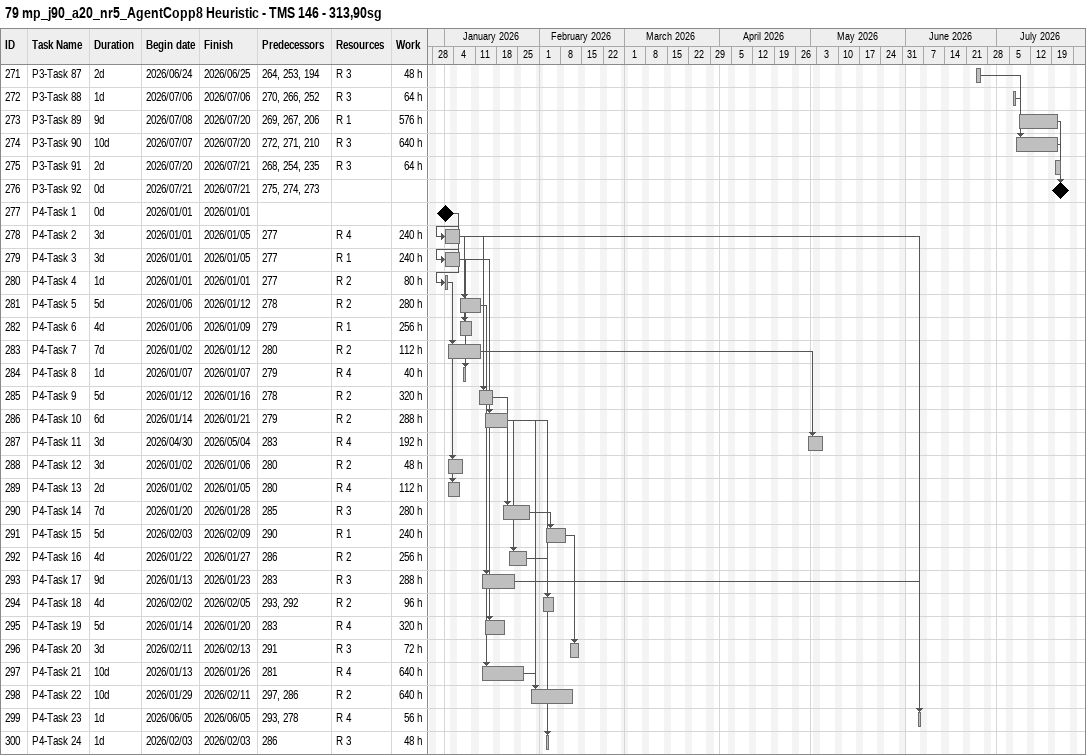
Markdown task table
79 mp_j90_a20_nr5_AgentCopp8 Heuristic - TMS 146 - 313,90sg

| ID | Task | Duration | Start | Finish | Predecessors | Resources | Work (h) |
|---|---|---|---|---|---|---|---|
| 271 | P3-Task 87 | 2d | 2026-06-24 | 2026-06-25 | 264, 253, 194 | R 3 | 48 |
| 272 | P3-Task 88 | 1d | 2026-07-06 | 2026-07-06 | 270, 266, 252 | R 3 | 64 |
| 273 | P3-Task 89 | 9d | 2026-07-08 | 2026-07-20 | 269, 267, 206 | R 1 | 576 |
| 274 | P3-Task 90 | 10d | 2026-07-07 | 2026-07-20 | 272, 271, 210 | R 3 | 640 |
| 275 | P3-Task 91 | 2d | 2026-07-20 | 2026-07-21 | 268, 254, 235 | R 3 | 64 |
| 276 | P3-Task 92 | 0d | 2026-07-21 | 2026-07-21 | 275, 274, 273 |  |  |
| 277 | P4-Task 1 | 0d | 2026-01-01 | 2026-01-01 |  |  |  |
| 278 | P4-Task 2 | 3d | 2026-01-01 | 2026-01-05 | 277 | R 4 | 240 |
| 279 | P4-Task 3 | 3d | 2026-01-01 | 2026-01-05 | 277 | R 1 | 240 |
| 280 | P4-Task 4 | 1d | 2026-01-01 | 2026-01-01 | 277 | R 2 | 80 |
| 281 | P4-Task 5 | 5d | 2026-01-06 | 2026-01-12 | 278 | R 2 | 280 |
| 282 | P4-Task 6 | 4d | 2026-01-06 | 2026-01-09 | 279 | R 1 | 256 |
| 283 | P4-Task 7 | 7d | 2026-01-02 | 2026-01-12 | 280 | R 2 | 112 |
| 284 | P4-Task 8 | 1d | 2026-01-07 | 2026-01-07 | 279 | R 4 | 40 |
| 285 | P4-Task 9 | 5d | 2026-01-12 | 2026-01-16 | 278 | R 2 | 320 |
| 286 | P4-Task 10 | 6d | 2026-01-14 | 2026-01-21 | 279 | R 2 | 288 |
| 287 | P4-Task 11 | 3d | 2026-04-30 | 2026-05-04 | 283 | R 4 | 192 |
| 288 | P4-Task 12 | 3d | 2026-01-02 | 2026-01-06 | 280 | R 2 | 48 |
| 289 | P4-Task 13 | 2d | 2026-01-02 | 2026-01-05 | 280 | R 4 | 112 |
| 290 | P4-Task 14 | 7d | 2026-01-20 | 2026-01-28 | 285 | R 3 | 280 |
| 291 | P4-Task 15 | 5d | 2026-02-03 | 2026-02-09 | 290 | R 1 | 240 |
| 292 | P4-Task 16 | 4d | 2026-01-22 | 2026-01-27 | 286 | R 2 | 256 |
| 293 | P4-Task 17 | 9d | 2026-01-13 | 2026-01-23 | 283 | R 3 | 288 |
| 294 | P4-Task 18 | 4d | 2026-02-02 | 2026-02-05 | 293, 292 | R 2 | 96 |
| 295 | P4-Task 19 | 5d | 2026-01-14 | 2026-01-20 | 283 | R 4 | 320 |
| 296 | P4-Task 20 | 3d | 2026-02-11 | 2026-02-13 | 291 | R 3 | 72 |
| 297 | P4-Task 21 | 10d | 2026-01-13 | 2026-01-26 | 281 | R 4 | 640 |
| 298 | P4-Task 22 | 10d | 2026-01-29 | 2026-02-11 | 297, 286 | R 2 | 640 |
| 299 | P4-Task 23 | 1d | 2026-06-05 | 2026-06-05 | 293, 278 | R 4 | 56 |
| 300 | P4-Task 24 | 1d | 2026-02-03 | 2026-02-03 | 286 | R 3 | 48 |
